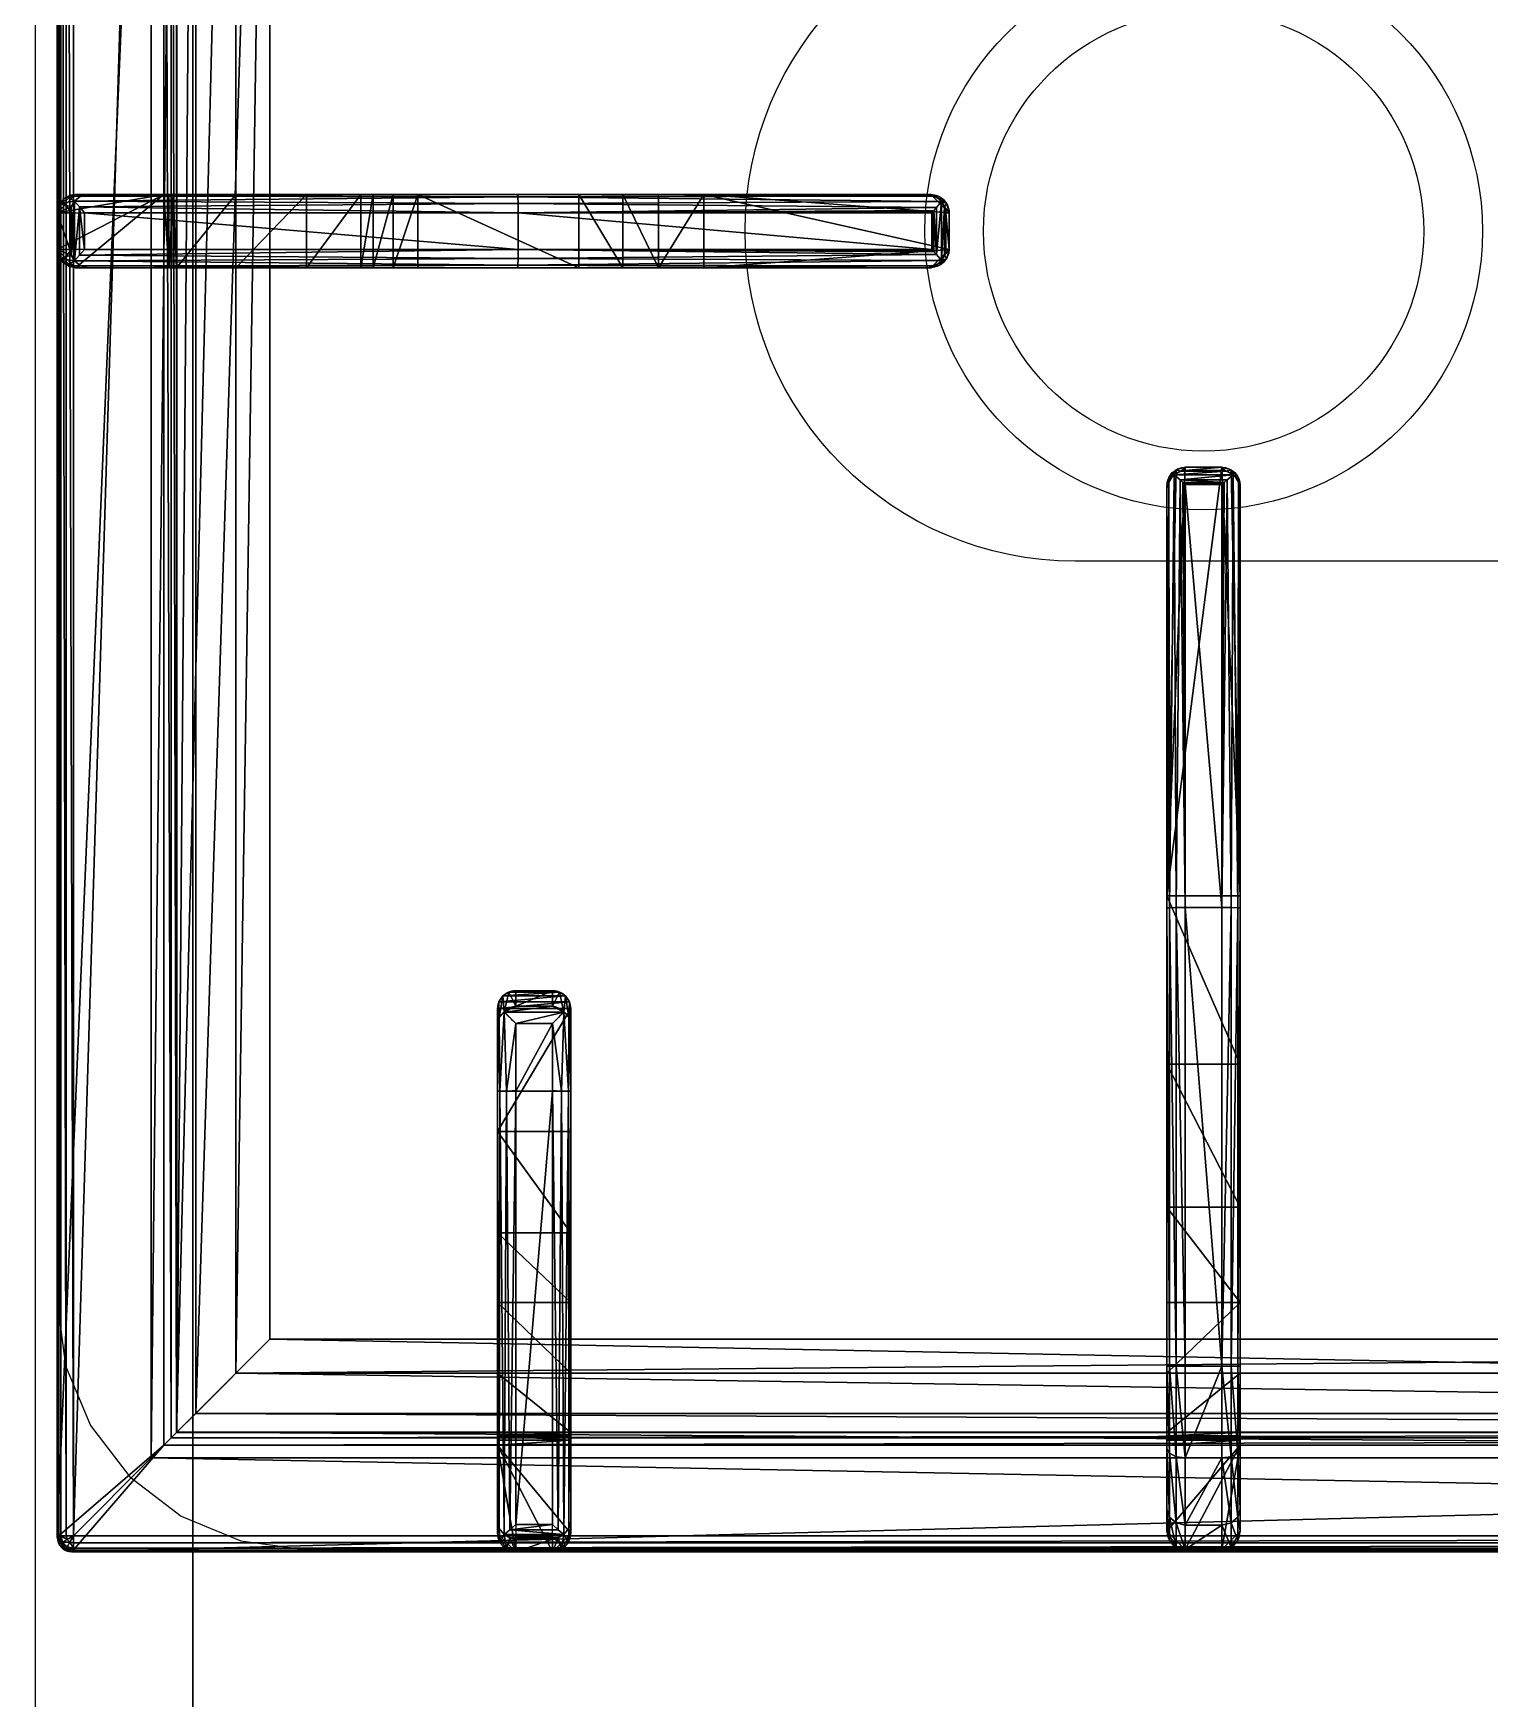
# Model space of a CAD drawing. Header units: millimetres. Extents: x 45 to 25350, y 77 to 5059.
# Drawn here: x 22158.02 to 22177.87, y 3939.1 to 3961.79 of the extents above; entities that cross this region are included whole.
import ezdxf

# ---------------------------------------------------------------- set-up
doc = ezdxf.new("R2010")
doc.units = ezdxf.units.MM
doc.header["$LTSCALE"] = 5
for name, color, linetype in [('200-EquipBlack-3d', 250, 'Continuous'), ('200-EquipInternal-2d', 252, 'Continuous'), ('200-EquipSteel-3d', 9, 'Continuous')]:
    doc.layers.add(name, color=color, linetype=linetype)

# ---------------------------------------------------------------- blocks, each defined once
blk = doc.blocks.new('ELECTROLUX-MC7-BODY1200X250')
at = {"layer": '200-EquipSteel-3d'}
for points in [[(0, -102, 724), (0, -2, 724), (1200, -2, 724), (1200, -102, 724)], [(0, -655, 650), (0, -102, 650), (1200, -102, 650), (1200, -655, 650)], [(0, -102, 650), (1200, -102, 650), (1200, -102, 724), (0, -102, 724)]]:
    blk.add_3dface(points, dxfattribs=at)
at = {"layer": '200-EquipSteel-3d', "invisible_edges": 2}
blk.add_3dface([(0, -80.5, 900), (0, -78.4, 900.53), (1200, -78.4, 900.53), (1200, -80.5, 900)], dxfattribs=at)
blk = doc.blocks.new('ELECTROLUX-MC-BURNER6')
at = {"layer": '200-EquipInternal-2d'}
for radius in [38, 30]:
    blk.add_circle((0, 0), radius, dxfattribs=at)
blk = doc.blocks.new('ELECTROLUX-MC7-TOPFYERBRURNERS6')
at = {"layer": '200-EquipInternal-2d'}
for p, q in [((822, -83.5), (1178, -83.5)), ((1002.5, -83.5), (997.5, -83.5)), ((1002.5, -83.5), (997.5, -83.5)), ((820, -651.5), (820, -85.5)), ((995, -85.97), (995, -146.26)), ((1002.5, -85.5), (997.5, -85.5)), ((997.5, -146.31), (997.5, -85.5)), ((1002.5, -85.5), (1002.5, -146.31)), ((1005, -146.26), (1005, -85.97)), ((822.47, -143.5), (882.76, -143.5)), ((882.76, -143.5), (891.91, -143.5)), ((894.04, -143.5), (891.91, -143.5)), ((820, -151), (820, -146)), ((820, -151), (820, -146)), ((822, -151), (822, -146)), ((882.81, -146), (822, -146)), ((882.81, -151), (882.81, -146)), ((892.02, -146), (882.81, -146)), ((892.02, -146), (892.02, -151)), ((894.37, -146), (896.48, -146)), ((894.37, -151), (894.37, -146)), ((896.48, -146), (896.48, -151)), ((995, -146.26), (995, -202.14)), ((1002.5, -146.31), (997.5, -146.31)), ((997.5, -202.71), (997.5, -146.31)), ((1002.5, -146.31), (1002.5, -202.71)), ((1005, -202.14), (1005, -146.26)), ((822, -151), (882.81, -151)), ((882.81, -151), (892.02, -151)), ((896.48, -151), (894.37, -151)), ((882.76, -153.5), (822.47, -153.5)), ((891.91, -153.5), (882.76, -153.5)), ((891.91, -153.5), (894.04, -153.5)), ((995, -202.14), (995, -202.56)), ((1002.5, -202.71), (997.5, -202.71)), ((1005, -202.56), (1005, -202.14)), ((997.5, -205.06), (997.5, -204.61)), ((1002.5, -204.61), (997.5, -204.61)), ((1002.5, -205.06), (997.5, -205.06)), ((1002.5, -204.61), (1002.5, -205.06)), ((822.81, -234.75), (845.31, -234.75)), ((845.31, -234.75), (845.31, -237.25)), ((845.31, -234.75), (907.76, -234.75)), ((907.76, -234.75), (964.89, -234.75)), ((964.89, -234.75), (965.31, -234.75)), ((820.31, -237.25), (820.31, -242.25)), ((845.31, -237.25), (820.31, -237.25)), ((845.31, -237.25), (845.31, -242.25)), ((907.81, -237.25), (845.31, -237.25)), ((907.81, -237.25), (907.81, -242.25)), ((965.46, -237.25), (907.81, -237.25)), ((965.46, -237.25), (965.46, -242.25)), ((967.27, -236.66), (967.27, -242.84)), ((967.36, -237.25), (967.36, -242.25)), ((967.81, -237.25), (967.36, -237.25)), ((967.81, -237.25), (967.81, -242.25)), ((820.31, -242.25), (845.31, -242.25)), ((845.31, -242.25), (907.81, -242.25)), ((845.31, -242.25), (845.31, -244.75)), ((907.81, -242.25), (965.46, -242.25)), ((967.36, -242.25), (967.81, -242.25)), ((845.31, -244.75), (822.81, -244.75)), ((907.76, -244.75), (845.31, -244.75)), ((964.89, -244.75), (907.76, -244.75)), ((965.31, -244.75), (964.89, -244.75))]:
    blk.add_line(p, q, dxfattribs=at)
blk.add_lwpolyline([(1151.02, -112.48), (848.98, -112.48), (848.98, -624.52), (1151.02, -624.52)], close=True, dxfattribs=at)
blk.add_lwpolyline([(955, -353.5), (955, -222.25, -1), (1045, -222.25), (1045, -353.5)], format="xyb", dxfattribs=at)
for centre, radius, start, end in [((822, -85.5), 2, 90, 180), ((822.81, -237.25), 2.5, 90, 180), ((822.81, -242.25), 2.5, 180, 270)]:
    blk.add_arc(centre, radius, start, end, dxfattribs=at)
at = {"layer": '200-EquipInternal-2d', "extrusion": (0, 0, -1)}
for centre, major_axis, ratio, start_param, end_param in [((997.5, -85.97), (-2.5, 0), 0.948965, 0, 0.895145), ((1002.5, -85.97), (2.5, 0), 0.948965, -0.895145, 0), ((997.5, -146.26), (-2.5, 0), 0.02182, 4.712389, 6.283185), ((1002.5, -146.26), (2.5, 0), 0.02182, 0, 1.570796), ((997.5, -202.14), (-2.5, 0), 0.951091, -0.914364, 0), ((997.5, -202.56), (0, 2.5), 0.99863, 3.141593, 4.712389), ((1002.5, -202.56), (0, 2.5), 0.99863, 1.570796, 3.141593), ((1002.5, -202.14), (2.5, 0), 0.951091, 0, 0.914364), ((907.76, -237.25), (0, 2.5), 0.02182, 0, 1.570796), ((964.89, -237.25), (0, 2.5), 0.951091, 0, 0.914364), ((965.31, -237.25), (-2.5, 0), 0.99863, 1.570796, 3.141593), ((963.89, -237.25), (-3.47, 0), 0.720185, 2.903047, 3.141593), ((907.76, -242.25), (0, 2.5), 0.02182, 1.570796, 3.141593), ((965.31, -242.25), (-2.5, 0), 0.99863, 3.141593, 4.712389), ((963.89, -242.25), (3.47, 0), 0.720185, 0, 0.238546), ((964.89, -242.25), (0, 2.5), 0.951091, 2.227228, 3.141593)]:
    blk.add_ellipse(centre, major_axis=major_axis, ratio=ratio, start_param=start_param, end_param=end_param, dxfattribs=at)
at = {"layer": '200-EquipInternal-2d'}
for centre, major_axis, ratio, start_param, end_param in [((822.47, -146), (0, 2.5), 0.948965, 0, 0.895145), ((882.76, -146), (0, 2.5), 0.02182, 4.712389, 6.283185), ((891.91, -146), (0, 2.5), 0.84544, -0.894481, 0), ((891.91, -146), (2.5, 2.5), 0.02182, 4.734206, 5.410521), ((891.91, -146), (-1.92, 1.92), 0.8391, 4.014257, 4.690572), ((882.76, -151), (0, 2.5), 0.02182, 3.141593, 4.712389), ((891.91, -151), (-2.5, 2.5), 0.02182, 4.014257, 4.690572), ((891.91, -151), (1.92, 1.92), 0.8391, 4.734206, 5.410521), ((822.47, -151), (0, 2.5), 0.948965, 2.246448, 3.141593), ((891.91, -151), (0, 2.5), 0.84544, 3.141593, 4.036074)]:
    blk.add_ellipse(centre, major_axis=major_axis, ratio=ratio, start_param=start_param, end_param=end_param, dxfattribs=at)
for points, knots in [([(995.94, -84.12), (996.14, -83.95), (996.37, -83.81), (996.75, -83.64), (996.91, -83.59), (997.21, -83.53), (997.36, -83.51), (997.5, -83.5)], [11.861002, 11.861002, 11.861002, 11.861002, 12.775829, 12.775829, 13.352773, 13.352773, 13.929718, 13.929718, 13.929718, 13.929718]), ([(1002.5, -83.5), (1002.64, -83.51), (1002.79, -83.53), (1003.09, -83.59), (1003.25, -83.64), (1003.63, -83.81), (1003.86, -83.95), (1004.06, -84.12)], [0, 0, 0, 0, 0.576945, 0.576945, 1.153889, 1.153889, 2.068716, 2.068716, 2.068716, 2.068716]), ([(997.5, -85.5), (997.36, -85.37), (997.21, -85.24), (996.91, -84.97), (996.75, -84.83), (996.37, -84.49), (996.14, -84.29), (995.94, -84.12)], [0, 0, 0, 0, 0.576945, 0.576945, 1.153889, 1.153889, 2.068716, 2.068716, 2.068716, 2.068716]), ([(1004.06, -84.12), (1003.86, -84.29), (1003.63, -84.49), (1003.25, -84.83), (1003.09, -84.97), (1002.79, -85.24), (1002.64, -85.37), (1002.5, -85.5)], [11.858599, 11.858599, 11.858599, 11.858599, 12.773425, 12.773425, 13.35037, 13.35037, 13.927314, 13.927314, 13.927314, 13.927314]), ([(820.62, -144.44), (820.45, -144.64), (820.31, -144.87), (820.14, -145.25), (820.09, -145.41), (820.03, -145.71), (820.01, -145.86), (820, -146)], [11.858599, 11.858599, 11.858599, 11.858599, 12.773425, 12.773425, 13.35037, 13.35037, 13.927314, 13.927314, 13.927314, 13.927314]), ([(822, -146), (821.87, -145.86), (821.74, -145.71), (821.47, -145.41), (821.33, -145.25), (820.99, -144.87), (820.79, -144.64), (820.62, -144.44)], [0, 0, 0, 0, 0.576945, 0.576945, 1.153889, 1.153889, 2.068716, 2.068716, 2.068716, 2.068716]), ([(896.48, -146), (896.48, -145.84), (896.46, -145.68), (896.4, -145.36), (896.35, -145.2), (896.23, -144.89), (896.15, -144.74), (895.97, -144.47), (895.87, -144.34), (895.65, -144.12), (895.53, -144.02), (895.26, -143.83), (895.12, -143.75), (894.82, -143.63), (894.66, -143.58), (894.35, -143.51), (894.19, -143.5), (894.04, -143.5)], [15.096253, 15.096253, 15.096253, 15.096253, 15.567018, 15.567018, 16.037783, 16.037783, 16.508548, 16.508548, 16.979314, 16.979314, 17.45135, 17.45135, 17.923386, 17.923386, 18.395422, 18.395422, 18.867458, 18.867458, 18.867458, 18.867458]), ([(820, -151), (820.01, -151.14), (820.03, -151.29), (820.09, -151.59), (820.14, -151.75), (820.31, -152.13), (820.45, -152.36), (820.62, -152.56)], [0, 0, 0, 0, 0.576945, 0.576945, 1.153889, 1.153889, 2.068716, 2.068716, 2.068716, 2.068716]), ([(820.62, -152.56), (820.79, -152.36), (820.99, -152.13), (821.33, -151.75), (821.47, -151.59), (821.74, -151.29), (821.87, -151.14), (822, -151)], [11.858599, 11.858599, 11.858599, 11.858599, 12.773425, 12.773425, 13.35037, 13.35037, 13.927314, 13.927314, 13.927314, 13.927314]), ([(894.04, -153.5), (894.19, -153.5), (894.35, -153.49), (894.66, -153.42), (894.82, -153.37), (895.12, -153.25), (895.26, -153.17), (895.53, -152.98), (895.65, -152.88), (895.87, -152.66), (895.97, -152.53), (896.15, -152.26), (896.23, -152.11), (896.35, -151.8), (896.4, -151.64), (896.46, -151.32), (896.48, -151.16), (896.48, -151)], [3.776921, 3.776921, 3.776921, 3.776921, 4.248957, 4.248957, 4.720993, 4.720993, 5.193029, 5.193029, 5.665065, 5.665065, 6.135831, 6.135831, 6.606596, 6.606596, 7.077361, 7.077361, 7.548126, 7.548126, 7.548126, 7.548126]), ([(995.97, -204.03), (996.08, -203.94), (996.19, -203.84), (996.41, -203.66), (996.52, -203.57), (996.74, -203.38), (996.85, -203.28), (997.06, -203.1), (997.16, -203.01), (997.3, -202.88), (997.34, -202.84), (997.41, -202.79), (997.43, -202.77), (997.45, -202.75), (997.46, -202.74), (997.48, -202.73), (997.48, -202.72), (997.49, -202.72), (997.49, -202.71), (997.49, -202.71), (997.49, -202.71), (997.5, -202.71), (997.5, -202.71), (997.5, -202.71), (997.5, -202.71), (997.5, -202.71), (997.5, -202.71), (997.5, -202.71)], [5.917739, 5.917739, 5.917739, 5.917739, 6.381174, 6.381174, 6.832619, 6.832619, 7.284064, 7.284064, 7.735508, 7.735508, 7.961231, 7.961231, 8.074092, 8.074092, 8.130523, 8.130523, 8.158738, 8.158738, 8.172846, 8.172846, 8.179899, 8.179899, 8.183426, 8.183426, 8.18519, 8.18519, 8.186953, 8.186953, 8.186953, 8.186953]), ([(997.5, -204.61), (997.23, -204.6), (996.95, -204.54), (996.53, -204.38), (996.39, -204.31), (996.16, -204.17), (996.07, -204.1), (995.97, -204.03)], [0, 0, 0, 0, 1.068151, 1.068151, 1.602227, 1.602227, 2.010889, 2.010889, 2.010889, 2.010889]), ([(1002.5, -202.71), (1002.5, -202.71), (1002.5, -202.71), (1002.5, -202.71), (1002.5, -202.71), (1002.5, -202.71), (1002.5, -202.71), (1002.51, -202.71), (1002.51, -202.71), (1002.51, -202.71), (1002.51, -202.72), (1002.52, -202.72), (1002.52, -202.73), (1002.54, -202.74), (1002.55, -202.75), (1002.57, -202.77), (1002.59, -202.79), (1002.66, -202.84), (1002.7, -202.88), (1002.84, -203.01), (1002.94, -203.1), (1003.15, -203.28), (1003.26, -203.38), (1003.48, -203.57), (1003.59, -203.66), (1003.81, -203.84), (1003.92, -203.94), (1004.03, -204.03)], [8.18747, 8.18747, 8.18747, 8.18747, 8.189233, 8.189233, 8.190997, 8.190997, 8.194524, 8.194524, 8.201577, 8.201577, 8.215685, 8.215685, 8.2439, 8.2439, 8.300331, 8.300331, 8.413192, 8.413192, 8.638915, 8.638915, 9.09036, 9.09036, 9.541804, 9.541804, 9.993249, 9.993249, 10.456684, 10.456684, 10.456684, 10.456684]), ([(1004.03, -204.03), (1003.93, -204.1), (1003.84, -204.17), (1003.61, -204.31), (1003.47, -204.38), (1003.05, -204.54), (1002.77, -204.6), (1002.5, -204.61)], [11.918829, 11.918829, 11.918829, 11.918829, 12.327491, 12.327491, 12.861567, 12.861567, 13.929718, 13.929718, 13.929718, 13.929718]), ([(966.78, -235.72), (966.69, -235.83), (966.59, -235.94), (966.41, -236.16), (966.32, -236.27), (966.13, -236.49), (966.03, -236.6), (965.85, -236.81), (965.75, -236.91), (965.63, -237.05), (965.59, -237.09), (965.54, -237.16), (965.52, -237.18), (965.5, -237.2), (965.49, -237.21), (965.47, -237.23), (965.47, -237.23), (965.47, -237.24), (965.46, -237.24), (965.46, -237.24), (965.46, -237.24), (965.46, -237.25), (965.46, -237.25), (965.46, -237.25), (965.46, -237.25), (965.46, -237.25), (965.46, -237.25), (965.46, -237.25)], [5.918781, 5.918781, 5.918781, 5.918781, 6.382244, 6.382244, 6.833826, 6.833826, 7.285407, 7.285407, 7.736989, 7.736989, 7.96278, 7.96278, 8.075675, 8.075675, 8.132123, 8.132123, 8.160346, 8.160346, 8.174458, 8.174458, 8.181514, 8.181514, 8.185042, 8.185042, 8.186806, 8.186806, 8.18857, 8.18857, 8.18857, 8.18857]), ([(967.27, -236.66), (967.24, -236.56), (967.2, -236.45), (967.06, -236.13), (966.93, -235.92), (966.78, -235.72)], [0.764042, 0.764042, 0.764042, 0.764042, 1.153889, 1.153889, 2.012527, 2.012527, 2.012527, 2.012527]), ([(965.46, -242.25), (965.46, -242.25), (965.46, -242.25), (965.46, -242.25), (965.46, -242.25), (965.46, -242.25), (965.46, -242.25), (965.46, -242.26), (965.46, -242.26), (965.46, -242.26), (965.47, -242.26), (965.47, -242.27), (965.47, -242.27), (965.49, -242.29), (965.5, -242.3), (965.52, -242.32), (965.54, -242.34), (965.59, -242.4), (965.63, -242.45), (965.75, -242.59), (965.85, -242.69), (966.03, -242.9), (966.13, -243.01), (966.32, -243.23), (966.41, -243.34), (966.59, -243.56), (966.69, -243.67), (966.78, -243.78)], [8.188054, 8.188054, 8.188054, 8.188054, 8.189818, 8.189818, 8.191582, 8.191582, 8.19511, 8.19511, 8.202166, 8.202166, 8.216278, 8.216278, 8.244501, 8.244501, 8.300949, 8.300949, 8.413844, 8.413844, 8.639635, 8.639635, 9.091217, 9.091217, 9.542798, 9.542798, 9.99438, 9.99438, 10.457843, 10.457843, 10.457843, 10.457843]), ([(966.78, -243.78), (966.93, -243.58), (967.06, -243.37), (967.2, -243.04), (967.24, -242.94), (967.27, -242.84)], [11.917214, 11.917214, 11.917214, 11.917214, 12.775852, 12.775852, 13.165698, 13.165698, 13.165698, 13.165698])]:
    blk.add_open_spline(points, degree=3, knots=knots, dxfattribs=at)
at = {"layer": '200-EquipSteel-3d'}
for points, invisible_edges in [([(854.11, -83.5, 900), (845.37, -84.65, 900), (800, -80.5, 900)], 10), ([(845.37, -84.65, 900), (837.22, -88.02, 900), (800, -80.5, 900)], 10), ([(837.22, -88.02, 900), (830.23, -93.39, 900), (800, -80.5, 900)], 10), ([(830.23, -93.39, 900), (824.86, -100.38, 900), (800, -80.5, 900)], 10), ([(824.86, -100.38, 900), (821.49, -108.53, 900), (800, -80.5, 900)], 10), ([(821.49, -108.53, 900), (820.34, -117.26, 900), (800, -80.5, 900)], 10), ([(800, -655, 900), (820.34, -619.74, 900), (820.34, -117.26, 900), (800, -80.5, 900)], 13), ([(800, -80.5, 900), (854.11, -83.5, 900), (1145.9, -83.5, 900), (1200, -80.5, 900)], 5)]:
    blk.add_3dface(points, dxfattribs=dict(at, invisible_edges=invisible_edges))
at = {"layer": '200-EquipBlack-3d'}
mesh = blk.add_polyface(dxfattribs=at)
corners = [(1179.78, -85.71, 904.1), (1180, -85.5, 900), (1179.52, -84.72, 904.14), (1179.73, -84.5, 900), (1178, -83.5, 900), (1178.78, -83.98, 904.14), (1179, -83.77, 900), (1177.79, -83.72, 904.1), (1179.48, -85.71, 905.06), (1179.29, -84.85, 905), (1178.65, -85.21, 905.73), (1178.76, -85.71, 905.75), (1178.65, -84.21, 905), (1177.79, -84.02, 905.06), (1178.29, -84.85, 905.73), (1177.79, -84.74, 905.75), (1177.79, -85.71, 906), (822.21, -85.71, 906), (822.21, -84.74, 905.75), (822.21, -84.02, 905.06), (822.21, -83.72, 904.1), (822, -83.5, 900), (1165.45, -638.95, 900), (822, -653.5, 900), (834.55, -638.95, 900), (1165.45, -98.05, 900), (1180, -651.5, 900), (834.55, -98.05, 900), (820, -85.5, 900), (821, -83.77, 900), (1179.73, -652.5, 900), (1179, -653.23, 900), (1178, -653.5, 900), (820, -651.5, 900), (820.27, -652.5, 900), (821, -653.23, 900), (820.27, -84.5, 900), (821.22, -83.98, 904.14), (820.48, -84.72, 904.14), (820.22, -85.71, 904.1), (821.35, -84.21, 905), (821.71, -84.85, 905.73), (820.71, -84.85, 905), (820.52, -85.71, 905.06), (821.35, -85.21, 905.73), (821.24, -85.71, 905.75), (822.21, -651.29, 906), (821.24, -651.29, 905.75), (820.52, -651.29, 905.06), (820.22, -651.29, 904.1), (820.48, -652.28, 904.14), (821.22, -653.02, 904.14), (822.21, -653.28, 904.1), (820.71, -652.15, 905), (821.35, -651.79, 905.73), (821.35, -652.79, 905), (822.21, -652.98, 905.06), (821.71, -652.15, 905.73), (822.21, -652.26, 905.75), (835.55, -637.95, 899.73), (835.55, -99.05, 899.73), (836.28, -99.78, 899), (836.28, -637.22, 899), (838.88, -634.62, 902.5), (838.88, -102.38, 902.5), (836.31, -637.19, 905.06), (836.31, -99.81, 905.06), (832.81, -96.31, 906), (832.81, -640.69, 906), (848.98, -624.52, 885), (848.98, -112.48, 885), (844.36, -107.86, 885), (844.36, -629.14, 885), (1177.79, -653.28, 904.1), (1177.79, -652.98, 905.06), (1177.79, -651.29, 906), (1177.79, -652.26, 905.75), (1163.72, -637.22, 899), (1164.45, -637.95, 899.73), (1164.45, -99.05, 899.73), (1163.72, -99.78, 899), (1167.19, -640.69, 906), (1167.19, -96.31, 906), (1178.78, -653.02, 904.14), (1179.52, -652.28, 904.14), (1179.78, -651.29, 904.1), (1178.65, -652.79, 905), (1178.29, -652.15, 905.73), (1179.29, -652.15, 905), (1179.48, -651.29, 905.06), (1178.65, -651.79, 905.73), (1178.76, -651.29, 905.75), (1161.12, -634.62, 902.5), (1151.02, -624.52, 885), (1163.69, -637.19, 905.06), (1155.64, -629.14, 885), (1155.64, -107.86, 885), (1151.02, -112.48, 885), (1161.12, -102.38, 902.5), (1163.69, -99.81, 905.06)]
mesh.append_faces([[corners[k] for k in face] for face in [(16, 10, 14), (17, 41, 44), (46, 54, 57), (75, 87, 90)]])
mesh.append_faces([[corners[k] for k in face] for face in [(4, 5, 6), (8, 10, 11), (16, 11, 10), (15, 16, 14), (7, 19, 13), (13, 18, 15), (28, 38, 36), (19, 41, 18), (17, 18, 41), (45, 17, 44), (39, 48, 43), (43, 47, 45), (23, 51, 35), (48, 54, 47), (46, 47, 54), (58, 46, 57), (52, 74, 56), (76, 56, 74), (26, 84, 30), (74, 87, 76), (85, 88, 84), (88, 87, 86), (75, 76, 87), (91, 75, 90), (85, 8, 89), (11, 89, 8)]], dxfattribs={"vtx0": -1})
mesh.append_faces([[corners[k] for k in face] for face in [(16, 15, 17), (22, 23, 24), (25, 26, 22), (27, 21, 25), (21, 28, 29), (6, 1, 4), (4, 25, 21), (24, 28, 27), (35, 33, 23), (26, 25, 1), (23, 22, 32), (17, 45, 46), (75, 81, 46), (81, 16, 82), (46, 67, 17), (17, 82, 16), (93, 72, 69), (72, 93, 95), (70, 71, 97), (97, 95, 93)]], dxfattribs={"vtx0": -1, "vtx1": -1})
mesh.append_faces([[corners[k] for k in face] for face in [(21, 27, 28), (4, 1, 25), (26, 32, 22), (24, 23, 33)]], dxfattribs={"vtx0": -1, "vtx1": -1, "vtx2": -1})
mesh.append_faces([[corners[k] for k in face] for face in [(17, 15, 18), (24, 33, 28), (46, 45, 47), (75, 58, 76), (16, 91, 11)]], dxfattribs={"vtx0": -1, "vtx2": -1})
mesh.append_faces([[corners[k] for k in face] for face in [(0, 1, 2), (5, 2, 6), (8, 0, 9), (5, 12, 2), (5, 7, 12), (12, 13, 14), (12, 14, 9), (2, 9, 0), (10, 9, 14), (19, 18, 13), (4, 21, 7), (30, 31, 26), (34, 33, 35), (20, 21, 37), (38, 37, 36), (19, 20, 40), (38, 42, 37), (38, 39, 42), (42, 43, 44), (42, 44, 40), (37, 40, 20), (41, 40, 44), (48, 47, 43), (28, 33, 39), (49, 33, 50), (51, 50, 35), (48, 49, 53), (51, 55, 50), (51, 52, 55), (55, 56, 57), (55, 57, 53), (50, 53, 49), (54, 53, 57), (24, 27, 59), (61, 62, 60), (63, 64, 65), (67, 68, 66), (69, 70, 63), (61, 71, 62), (73, 74, 52), (58, 56, 76), (32, 73, 23), (62, 77, 59), (22, 24, 78), (27, 25, 60), (80, 61, 79), (73, 32, 83), (84, 83, 30), (74, 73, 86), (88, 89, 90), (88, 86, 84), (83, 84, 86), (92, 93, 63), (68, 81, 65), (92, 63, 94), (72, 95, 62), (95, 96, 77), (98, 97, 92), (81, 82, 94), (98, 92, 99), (77, 80, 78), (25, 22, 79), (0, 8, 85), (91, 89, 11), (80, 96, 61), (70, 97, 64), (64, 98, 66), (82, 67, 99), (1, 0, 26)]], dxfattribs={"vtx1": -1})
mesh.append_faces([[corners[k] for k in face] for face in [(31, 32, 26), (75, 46, 58), (75, 16, 81), (81, 68, 46), (68, 67, 46), (67, 82, 17), (70, 69, 71), (72, 71, 69), (71, 96, 97), (96, 95, 97), (16, 75, 91)]], dxfattribs={"vtx1": -1, "vtx2": -1})
mesh.append_faces([[corners[k] for k in face] for face in [(1, 3, 2), (4, 7, 5), (2, 3, 6), (8, 9, 10), (7, 13, 12), (12, 9, 2), (13, 15, 14), (7, 20, 19), (21, 20, 7), (6, 3, 1), (28, 36, 29), (21, 29, 37), (28, 39, 38), (37, 29, 36), (19, 40, 41), (39, 43, 42), (42, 40, 37), (43, 45, 44), (39, 49, 48), (33, 49, 39), (33, 34, 50), (23, 52, 51), (50, 34, 35), (48, 53, 54), (52, 56, 55), (55, 53, 50), (56, 58, 57), (27, 60, 59), (62, 59, 60), (64, 66, 65), (68, 65, 66), (70, 64, 63), (71, 72, 62), (73, 52, 23), (77, 78, 59), (24, 59, 78), (25, 79, 60), (61, 60, 79), (32, 31, 83), (26, 85, 84), (83, 31, 30), (74, 86, 87), (73, 83, 86), (85, 89, 88), (88, 90, 87), (89, 91, 90), (93, 69, 63), (81, 94, 65), (63, 65, 94), (95, 77, 62), (96, 80, 77), (97, 93, 92), (82, 99, 94), (92, 94, 99), (80, 79, 78), (22, 78, 79), (96, 71, 61), (97, 98, 64), (98, 99, 66), (67, 66, 99), (0, 85, 26)]], dxfattribs={"vtx2": -1})
mesh = blk.add_polyface(dxfattribs=at)
corners = [(995, -124.88, 908.5), (995, -117.48, 885), (1005, -124.88, 908.5), (1005, -117.48, 885), (995, -132.65, 915.27), (1005, -132.65, 915.27), (995, -154.61, 919.15), (1005, -154.61, 919.15), (995, -129.29, 914.02), (1005, -129.29, 914.02), (1005, -126.58, 911.67), (995, -126.58, 911.67), (1005, -99.78, 899), (1005, -107.86, 885), (1005, -99.33, 899.53), (1005, -98.73, 899.88), (1005, -98.05, 900), (1005, -86, 900), (1005, -146.26, 932.5), (1005, -87.71, 932.5), (1005, -202.14, 930.01), (1005, -171.65, 922), (1005, -202.56, 922), (1005, -165.46, 921.68), (1005, -160.6, 920.73), (997.5, -85.23, 933.1), (997.5, -83.5, 900), (996.7, -85.4, 933.81), (995.33, -84.75, 900), (995.94, -85.86, 934.45), (996.25, -83.84, 900), (995.25, -86.68, 933.58), (995, -87.71, 932.5), (995, -86, 900), (1002.5, -83.5, 900), (1002.5, -85.23, 933.1), (995, -98.05, 900), (1003.75, -83.84, 900), (1004.67, -84.75, 900), (995, -107.86, 885), (995, -99.78, 899), (995, -146.26, 932.5), (995, -160.6, 920.73), (995, -165.46, 921.68), (995, -202.56, 922), (995, -202.14, 930.01), (995, -171.65, 922), (995, -98.73, 899.88), (995, -99.33, 899.53), (997.5, -204.61, 930.59), (996.72, -204.45, 931.28), (997.5, -205.06, 922), (996.25, -204.73, 922), (995.26, -203.19, 931.06), (995.33, -203.81, 922), (995.97, -204.03, 931.91), (995.33, -146.29, 933.75), (996.79, -203.33, 932.35), (996.25, -146.31, 934.67), (997.5, -146.31, 935), (997.18, -202.99, 932.45), (997.35, -202.84, 932.47), (997.43, -202.77, 932.48), (997.47, -202.73, 932.48), (997.5, -202.71, 932.48), (1002.5, -205.06, 922), (1004.67, -203.81, 922), (1003.75, -204.73, 922), (996.7, -86.52, 934.87), (997.5, -87.23, 935), (1003.28, -204.45, 931.28), (1002.5, -204.61, 930.59), (1004.03, -204.03, 931.91), (1003.21, -203.33, 932.35), (1002.65, -202.84, 932.47), (1002.82, -202.99, 932.45), (1002.53, -202.73, 932.48), (1002.57, -202.77, 932.48), (1002.5, -202.71, 932.48), (1002.5, -146.31, 935), (1002.5, -87.23, 935), (1004.06, -85.86, 934.45), (1003.3, -86.52, 934.87), (1003.3, -85.4, 933.81), (1004.75, -86.68, 933.58), (1004.67, -146.29, 933.75), (1003.75, -146.31, 934.67), (1004.74, -203.19, 931.06)]
mesh.append_faces([[corners[k] for k in face] for face in [(25, 26, 27), (28, 29, 30), (29, 28, 31), (29, 27, 30), (27, 26, 30), (49, 50, 51), (51, 50, 52), (53, 54, 55), (54, 52, 55), (55, 52, 50), (57, 58, 55), (55, 56, 53), (31, 56, 29), (29, 58, 68), (69, 68, 59), (35, 83, 34), (34, 83, 37), (84, 38, 81), (38, 37, 81), (81, 37, 83), (82, 86, 81), (80, 79, 82), (81, 85, 84), (71, 65, 70), (66, 72, 67), (72, 66, 87), (72, 70, 67), (70, 65, 67), (87, 85, 72), (72, 86, 73)]])
mesh.append_faces([[corners[k] for k in face] for face in [(5, 8, 9), (0, 10, 11), (11, 9, 8), (33, 31, 28), (33, 16, 36), (58, 56, 55), (56, 58, 29), (79, 86, 82), (86, 85, 81), (22, 87, 66), (85, 86, 72), (21, 43, 23)]], dxfattribs={"vtx0": -1})
mesh.append_faces([[corners[k] for k in face] for face in [(3, 12, 2), (2, 16, 10), (18, 5, 19), (20, 21, 18), (37, 17, 34), (34, 16, 26), (11, 36, 0), (8, 32, 11), (32, 4, 41), (0, 40, 1), (52, 44, 51), (51, 21, 65), (22, 65, 21), (74, 61, 75), (6, 7, 42)]], dxfattribs={"vtx0": -1, "vtx1": -1})
mesh.append_faces([[corners[k] for k in face] for face in [(33, 26, 16), (61, 62, 59), (62, 63, 59), (63, 64, 59), (46, 21, 51), (61, 74, 62), (76, 63, 77), (78, 64, 76), (64, 63, 76), (63, 62, 77), (77, 62, 74), (59, 64, 79), (64, 78, 79), (78, 76, 79), (76, 77, 79), (77, 74, 79)]], dxfattribs={"vtx0": -1, "vtx1": -1, "vtx2": -1})
mesh.append_faces([[corners[k] for k in face] for face in [(10, 17, 19), (41, 43, 46), (41, 53, 56), (41, 56, 31), (59, 79, 80), (18, 84, 85), (18, 85, 87), (79, 73, 86)]], dxfattribs={"vtx0": -1, "vtx2": -1})
mesh.append_faces([[corners[k] for k in face] for face in [(0, 1, 2), (4, 5, 6), (4, 8, 5), (10, 9, 11), (32, 31, 33), (26, 25, 34), (28, 30, 33), (39, 1, 40), (44, 45, 46), (53, 45, 54), (45, 53, 41), (60, 61, 59), (66, 67, 22), (32, 41, 31), (50, 70, 55), (50, 49, 70), (55, 72, 57), (60, 57, 75), (69, 59, 80), (25, 27, 35), (29, 81, 27), (81, 29, 82), (80, 82, 69), (83, 35, 27), (19, 17, 84), (19, 84, 18), (20, 87, 22), (20, 18, 87), (75, 73, 79), (49, 51, 71), (42, 24, 43), (13, 3, 39), (12, 13, 40), (36, 16, 47), (12, 40, 14), (48, 47, 14)]], dxfattribs={"vtx1": -1})
mesh.append_faces([[corners[k] for k in face] for face in [(5, 7, 6), (12, 14, 2), (14, 15, 2), (15, 16, 2), (16, 17, 10), (21, 23, 18), (23, 24, 18), (24, 7, 18), (7, 5, 18), (5, 9, 19), (9, 10, 19), (30, 26, 33), (17, 16, 34), (8, 4, 32), (4, 6, 41), (6, 42, 41), (42, 43, 41), (45, 41, 46), (32, 33, 11), (33, 36, 11), (36, 47, 0), (47, 48, 0), (48, 40, 0), (58, 57, 59), (44, 46, 51), (67, 65, 22), (46, 43, 21)]], dxfattribs={"vtx1": -1, "vtx2": -1})
mesh.append_faces([[corners[k] for k in face] for face in [(1, 3, 2), (0, 2, 10), (3, 13, 12), (20, 22, 21), (25, 35, 34), (37, 38, 17), (45, 44, 54), (57, 60, 59), (52, 54, 44), (59, 68, 58), (49, 71, 70), (70, 72, 55), (72, 73, 57), (61, 60, 75), (57, 73, 75), (29, 68, 82), (81, 83, 27), (82, 68, 69), (17, 38, 84), (74, 75, 79), (51, 65, 71), (7, 24, 42), (24, 23, 43), (3, 1, 39), (13, 39, 40), (16, 15, 47), (40, 48, 14), (47, 15, 14)]], dxfattribs={"vtx2": -1})
mesh = blk.add_polyface(dxfattribs=at)
corners = [(892.02, -146, 934.6), (893.56, -152.56, 933.98), (893.56, -144.44, 933.98), (892.02, -151, 934.6), (894.37, -151, 932.53), (894.37, -146, 932.53), (896.29, -145.04, 920.55), (896.48, -146, 920.59), (895.76, -144.23, 920.43), (892.82, -143.75, 933.14), (894.04, -143.5, 920), (891.91, -143.5, 932.1), (894.97, -143.69, 920.24), (896.48, -151, 920.59), (896.29, -151.96, 920.55), (892.82, -153.25, 933.14), (895.76, -152.77, 920.43), (894.97, -153.31, 920.24), (894.04, -153.5, 920), (891.91, -153.5, 932.1), (882.76, -143.5, 932.5), (877.27, -143.5, 912.68), (824.21, -143.5, 932.5), (853.98, -143.5, 885), (836.28, -143.5, 899), (863.49, -143.5, 900.63), (844.36, -143.5, 885), (835.83, -143.5, 899.53), (835.23, -143.5, 899.88), (822.5, -143.5, 900), (834.55, -143.5, 900), (877.27, -153.5, 912.68), (853.98, -153.5, 885), (863.49, -153.5, 900.63), (882.76, -153.5, 932.5), (822.5, -153.5, 900), (834.55, -153.5, 900), (824.21, -153.5, 932.5), (835.23, -153.5, 899.88), (835.83, -153.5, 899.53), (844.36, -153.5, 885), (836.28, -153.5, 899), (821.73, -151, 933.1), (820, -151, 900), (821.9, -151.8, 933.81), (821.25, -153.17, 900), (822.36, -152.56, 934.45), (820.34, -152.25, 900), (823.18, -153.25, 933.58), (820, -146, 900), (821.73, -146, 933.1), (820.34, -144.75, 900), (821.25, -143.83, 900), (882.81, -152.25, 934.67), (882.81, -151, 935), (882.79, -153.17, 933.75), (823.02, -151.8, 934.87), (823.73, -151, 935), (882.81, -146, 935), (823.73, -146, 935), (822.36, -144.44, 934.45), (823.02, -145.2, 934.87), (821.9, -145.2, 933.81), (823.18, -143.75, 933.58), (882.79, -143.83, 933.75), (882.81, -144.75, 934.67)]
mesh.append_faces([[corners[k] for k in face] for face in [(5, 6, 2), (5, 7, 6), (6, 8, 2), (13, 4, 14), (16, 14, 1), (1, 14, 4), (42, 43, 44), (45, 46, 47), (46, 45, 48), (46, 44, 47), (44, 43, 47), (1, 55, 15), (48, 55, 46), (46, 53, 56), (57, 56, 54), (50, 62, 49), (49, 62, 51), (63, 52, 60), (52, 51, 60), (60, 51, 62), (61, 65, 60), (59, 58, 61), (60, 64, 63), (9, 64, 2)]])
mesh.append_faces([[corners[k] for k in face] for face in [(0, 1, 2), (15, 16, 1), (16, 15, 17), (19, 17, 15), (32, 25, 33), (35, 48, 45), (35, 30, 36), (3, 53, 1), (53, 55, 1), (55, 53, 46), (58, 65, 61), (65, 64, 60), (64, 65, 2), (65, 0, 2)]], dxfattribs={"vtx0": -1})
mesh.append_faces([[corners[k] for k in face] for face in [(20, 21, 22), (23, 24, 25), (25, 22, 21), (30, 22, 28), (12, 17, 10), (17, 12, 16), (6, 14, 8), (8, 16, 12), (18, 34, 31), (37, 31, 34), (51, 29, 49), (49, 30, 43)]], dxfattribs={"vtx0": -1, "vtx1": -1})
mesh.append_faces([[corners[k] for k in face] for face in [(25, 28, 22), (37, 38, 33), (35, 43, 30)]], dxfattribs={"vtx0": -1, "vtx1": -1, "vtx2": -1})
mesh.append_faces([[corners[k] for k in face] for face in [(37, 33, 31), (33, 39, 41), (34, 15, 55), (34, 55, 48), (58, 54, 3), (54, 58, 59), (20, 63, 64), (20, 64, 9)]], dxfattribs={"vtx0": -1, "vtx2": -1})
mesh.append_faces([[corners[k] for k in face] for face in [(1, 4, 2), (2, 8, 9), (10, 11, 12), (12, 9, 8), (4, 13, 5), (18, 17, 19), (11, 10, 20), (29, 22, 30), (7, 13, 6), (10, 18, 21), (25, 21, 33), (19, 34, 18), (35, 36, 37), (40, 32, 41), (37, 48, 35), (43, 42, 49), (45, 47, 35), (19, 15, 34), (37, 34, 48), (0, 58, 3), (57, 54, 59), (42, 44, 50), (46, 60, 44), (60, 46, 61), (59, 61, 57), (62, 50, 44), (22, 29, 63), (22, 63, 20), (11, 20, 9), (26, 23, 40), (24, 26, 41), (36, 30, 38), (24, 41, 27), (39, 38, 27)]], dxfattribs={"vtx1": -1})
mesh.append_faces([[corners[k] for k in face] for face in [(10, 21, 20), (24, 27, 25), (27, 28, 25), (13, 14, 6), (14, 16, 8), (36, 38, 37), (38, 39, 33), (32, 33, 41), (47, 43, 35), (29, 30, 49), (3, 54, 53), (58, 0, 65)]], dxfattribs={"vtx1": -1, "vtx2": -1})
mesh.append_faces([[corners[k] for k in face] for face in [(0, 3, 1), (4, 5, 2), (11, 9, 12), (13, 7, 5), (23, 26, 24), (17, 18, 10), (18, 31, 21), (32, 23, 25), (21, 31, 33), (42, 50, 49), (51, 52, 29), (54, 56, 53), (46, 56, 61), (60, 62, 44), (61, 56, 57), (29, 52, 63), (23, 32, 40), (26, 40, 41), (30, 28, 38), (41, 39, 27), (38, 28, 27)]], dxfattribs={"vtx2": -1})
mesh = blk.add_polyface(dxfattribs=at)
corners = [(967.34, -236.95, 930.72), (967.81, -237.25, 922), (967.27, -236.66, 931.11), (967.36, -237.1, 930.62), (967.36, -237.25, 930.59), (967.48, -236, 922), (966.78, -235.72, 931.91), (965.31, -234.75, 922), (965.94, -235.01, 931.06), (966.56, -235.08, 922), (964.89, -234.75, 930.01), (907.79, -235.08, 933.75), (907.76, -234.75, 932.5), (907.81, -236, 934.67), (966.08, -236.54, 932.35), (965.46, -237.24, 932.48), (907.81, -237.25, 935), (965.48, -237.22, 932.48), (965.52, -237.18, 932.48), (965.58, -237.1, 932.47), (965.74, -236.93, 932.45), (909.4, -234.75, 922), (866.99, -234.75, 904.45), (822.81, -234.75, 910), (886.45, -234.75, 917.44), (853.98, -234.75, 885), (836.28, -234.75, 899), (844.36, -234.75, 885), (835.83, -234.75, 899.53), (835.23, -234.75, 899.88), (834.55, -234.75, 900), (822.81, -234.75, 900), (825.83, -234.75, 921.25), (834.06, -234.75, 929.49), (845.31, -234.75, 932.5), (967.48, -243.5, 922), (909.4, -244.75, 922), (967.81, -242.25, 922), (966.56, -244.41, 922), (965.31, -244.75, 922), (845.31, -237.25, 935), (845.31, -236, 934.67), (832.81, -237.25, 931.65), (832.98, -236, 931.36), (823.66, -237.25, 922.5), (833.44, -235.08, 930.57), (845.31, -235.08, 933.75), (824.75, -235.08, 921.87), (823.95, -236, 922.33), (821.56, -235.08, 910), (820.31, -237.25, 910), (820.65, -236, 910), (821.56, -235.08, 900), (820.31, -237.25, 900), (820.65, -236, 900), (845.31, -242.25, 935), (907.81, -242.25, 935), (832.81, -242.25, 931.65), (823.66, -242.25, 922.5), (820.31, -242.25, 910), (820.31, -242.25, 900), (834.55, -244.75, 900), (822.81, -244.75, 900), (821.56, -244.41, 900), (820.65, -243.5, 900), (964.89, -244.75, 930.01), (966.78, -243.78, 931.91), (967.27, -242.84, 931.11), (967.36, -242.25, 930.59), (967.36, -242.4, 930.62), (967.34, -242.55, 930.72), (965.94, -244.49, 931.06), (907.76, -244.75, 932.5), (886.45, -244.75, 917.44), (845.31, -244.75, 932.5), (834.06, -244.75, 929.49), (825.83, -244.75, 921.25), (822.81, -244.75, 910), (866.99, -244.75, 904.45), (835.23, -244.75, 899.88), (835.83, -244.75, 899.53), (844.36, -244.75, 885), (853.98, -244.75, 885), (836.28, -244.75, 899), (907.79, -244.41, 933.75), (966.08, -242.96, 932.35), (907.81, -243.5, 934.67), (965.74, -242.57, 932.45), (965.58, -242.4, 932.47), (965.52, -242.32, 932.48), (965.48, -242.28, 932.48), (965.46, -242.25, 932.48), (820.65, -243.5, 910), (823.95, -243.5, 922.33), (824.75, -244.41, 921.87), (821.56, -244.41, 910), (833.44, -244.41, 930.57), (832.98, -243.5, 931.36), (845.31, -244.41, 933.75), (845.31, -243.5, 934.67)]
mesh.append_faces([[corners[k] for k in face] for face in [(2, 5, 6), (8, 6, 9), (9, 6, 5), (8, 11, 6), (6, 13, 14), (35, 66, 38), (66, 35, 67), (66, 71, 38), (85, 86, 66), (66, 84, 71)]])
mesh.append_faces([[corners[k] for k in face] for face in [(7, 8, 9), (11, 13, 6), (42, 41, 43), (45, 48, 43), (32, 49, 47), (50, 48, 51), (51, 47, 49), (40, 13, 41), (41, 11, 46), (53, 51, 54), (54, 49, 52), (55, 42, 57), (50, 58, 44), (44, 57, 42), (37, 67, 35), (86, 84, 66), (58, 92, 93), (94, 97, 93), (75, 98, 96), (55, 97, 99), (99, 96, 98), (59, 64, 92), (62, 95, 63), (63, 92, 64), (86, 55, 99), (67, 6, 66), (14, 66, 6), (21, 73, 24), (82, 22, 78), (78, 24, 73)]], dxfattribs={"vtx0": -1})
mesh.append_faces([[corners[k] for k in face] for face in [(10, 21, 12), (22, 23, 24), (25, 26, 22), (24, 12, 21), (7, 5, 21), (35, 36, 37), (23, 49, 32), (34, 46, 12), (13, 11, 41), (54, 31, 53), (62, 60, 61), (36, 72, 73), (77, 73, 76), (83, 78, 80), (74, 98, 75), (4, 0, 68), (1, 4, 37)]], dxfattribs={"vtx0": -1, "vtx1": -1})
mesh.append_faces([[corners[k] for k in face] for face in [(15, 17, 16), (17, 18, 16), (18, 19, 16), (23, 22, 30), (31, 61, 53), (77, 61, 78), (88, 89, 56), (89, 90, 56), (90, 91, 56), (16, 56, 15), (56, 91, 15), (18, 89, 19), (89, 18, 90), (15, 90, 17), (90, 15, 91), (17, 90, 18), (89, 88, 19), (70, 68, 0)]], dxfattribs={"vtx0": -1, "vtx1": -1, "vtx2": -1})
mesh.append_faces([[corners[k] for k in face] for face in [(12, 11, 8), (16, 14, 13), (21, 1, 37), (34, 45, 46), (12, 46, 11), (23, 52, 49), (77, 78, 73), (72, 71, 84), (77, 94, 95), (72, 84, 98), (84, 86, 99)]], dxfattribs={"vtx0": -1, "vtx2": -1})
mesh.append_faces([[corners[k] for k in face] for face in [(0, 1, 2), (0, 3, 1), (10, 12, 8), (20, 14, 16), (7, 21, 10), (31, 23, 30), (9, 5, 7), (38, 39, 35), (40, 41, 42), (42, 43, 44), (45, 33, 47), (45, 43, 46), (32, 47, 33), (48, 44, 43), (41, 46, 43), (31, 52, 23), (51, 49, 54), (40, 55, 16), (40, 42, 55), (58, 57, 44), (50, 53, 59), (30, 61, 31), (63, 64, 62), (39, 38, 65), (70, 67, 37), (71, 65, 38), (39, 65, 36), (62, 61, 77), (81, 82, 83), (65, 71, 72), (87, 88, 56), (59, 92, 58), (58, 93, 57), (94, 76, 96), (94, 93, 95), (75, 96, 76), (97, 57, 93), (92, 95, 93), (60, 64, 59), (95, 92, 63), (98, 84, 99), (2, 6, 67), (20, 87, 14), (20, 19, 87), (85, 66, 14), (3, 0, 4), (2, 67, 0), (69, 68, 70), (36, 73, 21), (22, 24, 78), (81, 27, 82), (83, 26, 81), (26, 83, 28), (61, 30, 79), (29, 28, 79)]], dxfattribs={"vtx1": -1})
mesh.append_faces([[corners[k] for k in face] for face in [(3, 4, 1), (26, 28, 22), (28, 29, 22), (29, 30, 22), (23, 32, 24), (32, 33, 24), (33, 34, 24), (34, 12, 24), (5, 1, 21), (39, 36, 35), (36, 21, 37), (40, 16, 13), (55, 56, 16), (64, 60, 62), (60, 53, 61), (68, 69, 37), (65, 72, 36), (72, 74, 73), (74, 75, 73), (75, 76, 73), (61, 79, 78), (79, 80, 78), (82, 78, 83), (86, 85, 56), (62, 77, 95), (56, 55, 86), (74, 72, 98), (88, 87, 19), (67, 70, 0), (4, 68, 37)]], dxfattribs={"vtx1": -1, "vtx2": -1})
mesh.append_faces([[corners[k] for k in face] for face in [(1, 5, 2), (7, 10, 8), (19, 20, 16), (25, 27, 26), (34, 33, 45), (45, 47, 48), (50, 44, 48), (51, 48, 47), (53, 50, 51), (50, 59, 58), (53, 60, 59), (54, 52, 31), (69, 70, 37), (85, 87, 56), (77, 76, 94), (94, 96, 97), (55, 57, 97), (99, 97, 96), (87, 85, 14), (82, 25, 22), (27, 25, 82), (26, 27, 81), (83, 80, 28), (30, 29, 79), (28, 80, 79)]], dxfattribs={"vtx2": -1})
blk = doc.blocks.new('E7GCGL6C00')
for name, p in [('ELECTROLUX-MC7-BODY1200X250', (0, 0)), ('ELECTROLUX-MC7-TOPFYERBRURNERS6', (0, 0)), ('ELECTROLUX-MC-BURNER6', (1000, -239.75))]:
    blk.add_blockref(name, p)
blk = doc.blocks.new('E7BAPP00RH')
at = {"layer": '200-EquipInternal-2d'}
blk.add_lwpolyline([(0, -102), (1600, -102), (1600, -655), (0, -655)], close=True, dxfattribs=at)
at = {"layer": '200-EquipSteel-3d'}
for points in [[(0, -102, 650), (1600, -102, 650), (1600, -655, 650), (0, -655, 650)], [(21, -102, 650), (1579, -102, 650), (1579, -102, 245), (21, -102, 245)], [(21, -102, 200), (1579, -102, 200), (1579, -102, 245), (21, -102, 245)], [(21, -655, 245), (1579, -655, 245), (1579, -102, 245), (21, -102, 245)], [(21, -655, 200), (1579, -655, 200), (1579, -102, 200), (21, -102, 200)], [(1579, -655, 605), (21, -655, 605), (21, -102, 605), (1579, -102, 605)]]:
    blk.add_3dface(points, dxfattribs=at)

msp = doc.modelspace()

# ---------------------------------------------------------------- hatches: boundary and pattern name
at = {"ltscale": 0.5}
h = msp.add_hatch(dxfattribs=at)
h.set_pattern_fill('ANSI31', color=251, scale=30)
h.set_pattern_definition([(45, (24280.266, 18410.9967), (-2.6516504, 2.6516504), [])])
h.paths.add_polyline_path([(21763.422, 4094.474), (22023.384, 4098.963), (22023.021, 4119.96), (21730.1, 4114.902), (21721.79, 4595.08, -0.130845), (22999.271, 4233.912, -0.490921), (22999.351, 4233.948, -0.006684), (23000.203, 4268.186, 0.132238), (21691.262, 4625.367), (21711.964, 3429.136), (22159.106, 3170.979), (22174.106, 3196.96), (22030.234, 3280.024), (22097.77, 3397), (22270.975, 3297), (22270.985, 3297.017), (22281.975, 3316.053), (22090.583, 3426.553), (22020.057, 3425.335), (21775.094, 3421.105, -0.000011), (21771.021, 3655.54), (22030.982, 3660.029), (22030.618, 3681.026), (21770.657, 3676.536, -0.000019)])

# ---------------------------------------------------------------- block references
at = {"zscale": 0.1, "rotation": 90}
for name, xscale, yscale in [('E7BAPP00RH', 0.1, 0.1), ('E7GCGL6C00', 0.09999999999999432, 0.09999999999999432)]:
    msp.add_blockref(name, (22149.998, 3859.097), dxfattribs=dict(at, xscale=xscale, yscale=yscale))

doc.saveas('drawing.dxf')
